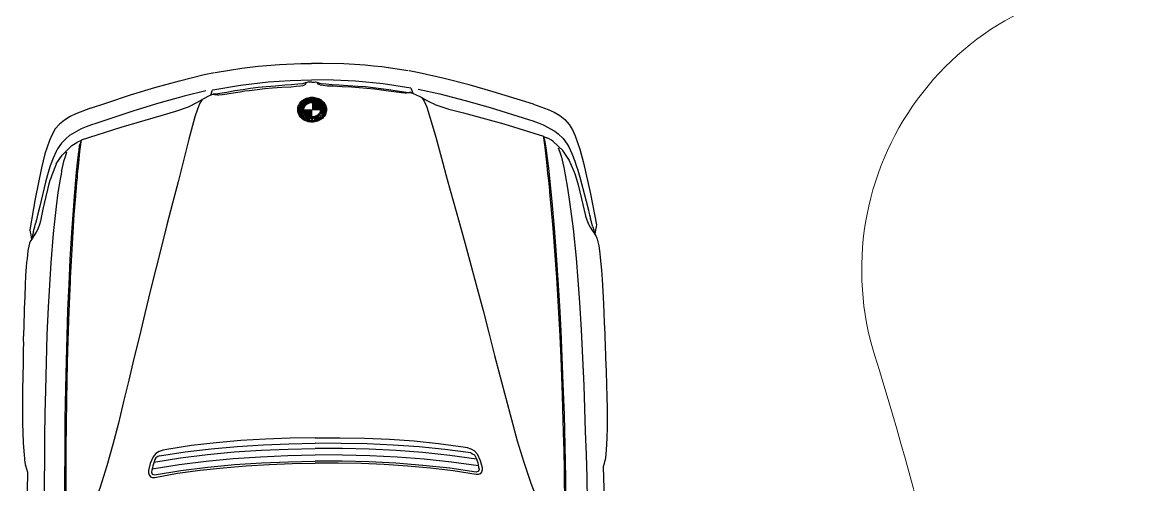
# Model space of a CAD drawing. Header units: inches. Extents: x 13 to 261, y -112 to -47.
# Drawn here: x 32.226 to 35.751, y -85.498 to -84.054 of the extents above; entities that cross this region are included whole.
import ezdxf

# ---------------------------------------------------------------- set-up
doc = ezdxf.new("R2010")
doc.units = ezdxf.units.IN
doc.header["$MEASUREMENT"] = 0
doc.layers.add('BANQUETA', color=2, linetype='Continuous', lineweight=18)

msp = doc.modelspace()

# ---------------------------------------------------------------- linework, layer by layer
at = {"linetype": 'Continuous'}
for p, q in [((33.0988, -84.3048), (33.1268, -84.3046)), ((33.1, -84.3035), (33.1631, -84.3029)), ((33.1014, -84.3022), (33.1618, -84.3017)), ((33.1029, -84.3009), (33.1603, -84.3004)), ((33.1045, -84.2996), (33.1586, -84.2991)), ((33.1063, -84.2983), (33.1567, -84.2978)), ((33.1084, -84.2969), (33.1546, -84.2965)), ((33.1108, -84.2956), (33.1522, -84.2952)), ((33.1137, -84.2943), (33.1493, -84.294)), ((33.1172, -84.293), (33.1458, -84.2927)), ((33.1223, -84.2916), (33.1407, -84.2914)), ((33.1365, -84.3045), (33.1644, -84.3042)), ((33.0903, -84.3257), (33.1059, -84.3256)), ((33.0903, -84.327), (33.1058, -84.3269)), ((33.0903, -84.3283), (33.1059, -84.3282)), ((33.0904, -84.3244), (33.106, -84.3243)), ((33.0904, -84.3296), (33.1061, -84.3295)), ((33.0905, -84.3231), (33.1062, -84.323)), ((33.0906, -84.3309), (33.1063, -84.3308)), ((33.0907, -84.3218), (33.1065, -84.3217)), ((33.0908, -84.3322), (33.1066, -84.3321)), ((33.0909, -84.3205), (33.1069, -84.3203)), ((33.091, -84.3335), (33.107, -84.3333)), ((33.0912, -84.3192), (33.1074, -84.319)), ((33.0913, -84.3348), (33.1075, -84.3346)), ((33.0915, -84.3179), (33.108, -84.3177)), ((33.0917, -84.3361), (33.1081, -84.3359)), ((33.092, -84.3166), (33.1087, -84.3164)), ((33.0921, -84.3374), (33.1089, -84.3372)), ((33.0924, -84.3153), (33.1095, -84.3151)), ((33.0926, -84.3387), (33.1058, -84.3386)), ((33.093, -84.314), (33.1105, -84.3138)), ((33.0936, -84.3127), (33.1116, -84.3125)), ((33.0942, -84.3114), (33.113, -84.3112)), ((33.095, -84.3101), (33.1145, -84.3099)), ((33.0958, -84.3087), (33.1164, -84.3086)), ((33.0967, -84.3074), (33.1187, -84.3072)), ((33.0977, -84.3061), (33.1218, -84.3059)), ((33.1058, -84.3269), (33.1578, -84.3264)), ((33.1079, -84.3281), (33.1318, -84.3279)), ((33.108, -84.3385), (33.1097, -84.3385)), ((33.1081, -84.3294), (33.1318, -84.3292)), ((33.1083, -84.3307), (33.1318, -84.3305)), ((33.1087, -84.332), (33.1318, -84.3318)), ((33.1091, -84.3333), (33.1319, -84.3331)), ((33.1092, -84.3398), (33.1107, -84.3398)), ((33.1097, -84.3346), (33.1319, -84.3344)), ((33.1104, -84.3359), (33.1319, -84.3357)), ((33.1112, -84.3372), (33.1319, -84.337)), ((33.1121, -84.3385), (33.1319, -84.3383)), ((33.1132, -84.3398), (33.1319, -84.3396)), ((33.1316, -84.3071), (33.1399, -84.3071)), ((33.1316, -84.3084), (33.1432, -84.3083)), ((33.1316, -84.3097), (33.1456, -84.3096)), ((33.1317, -84.311), (33.1475, -84.3109)), ((33.1317, -84.3123), (33.149, -84.3122)), ((33.1317, -84.3136), (33.1504, -84.3135)), ((33.1317, -84.3149), (33.1515, -84.3147)), ((33.1317, -84.3162), (33.1524, -84.316)), ((33.1317, -84.3175), (33.1532, -84.3173)), ((33.1317, -84.3188), (33.1539, -84.3186)), ((33.1317, -84.3201), (33.1545, -84.3199)), ((33.1318, -84.3214), (33.1549, -84.3212)), ((33.1318, -84.3227), (33.1553, -84.3225)), ((33.1318, -84.324), (33.1555, -84.3238)), ((33.1318, -84.3253), (33.1557, -84.3251)), ((33.1318, -84.3266), (33.1558, -84.3264)), ((33.1415, -84.3057), (33.1655, -84.3055)), ((33.1446, -84.307), (33.1665, -84.3068)), ((33.1469, -84.3083), (33.1675, -84.3081)), ((33.1488, -84.3096), (33.1683, -84.3094)), ((33.1504, -84.3109), (33.1691, -84.3107)), ((33.1517, -84.3121), (33.1698, -84.312)), ((33.1529, -84.3134), (33.1704, -84.3133)), ((33.1531, -84.3394), (33.1551, -84.3394)), ((33.1539, -84.3147), (33.171, -84.3146)), ((33.1541, -84.3381), (33.1559, -84.3381)), ((33.1547, -84.316), (33.1715, -84.3159)), ((33.1549, -84.3368), (33.1717, -84.3367)), ((33.1555, -84.3173), (33.1719, -84.3172)), ((33.1556, -84.3355), (33.1721, -84.3354)), ((33.1561, -84.3186), (33.1723, -84.3185)), ((33.1562, -84.3342), (33.1724, -84.3341)), ((33.1566, -84.3199), (33.1726, -84.3198)), ((33.1567, -84.3329), (33.1727, -84.3328)), ((33.157, -84.3212), (33.1729, -84.3211)), ((33.1571, -84.3316), (33.1729, -84.3315)), ((33.1573, -84.3225), (33.173, -84.3224)), ((33.1574, -84.3303), (33.1731, -84.3302)), ((33.1575, -84.3238), (33.1732, -84.3237)), ((33.1576, -84.329), (33.1733, -84.3289)), ((33.1577, -84.3251), (33.1733, -84.325)), ((33.1577, -84.3264), (33.1733, -84.3263)), ((33.1577, -84.3277), (33.1733, -84.3276)), ((33.1582, -84.3381), (33.1712, -84.338)), ((33.1615, -84.3394), (33.1706, -84.3393)), ((33.0932, -84.34), (33.104, -84.3399)), ((33.0938, -84.3413), (33.1021, -84.3412)), ((33.0945, -84.3426), (33.1002, -84.3425)), ((33.0953, -84.3439), (33.0984, -84.3438)), ((33.0961, -84.3451), (33.0976, -84.3451)), ((33.0971, -84.3464), (33.0988, -84.3464)), ((33.0981, -84.3477), (33.1, -84.3477)), ((33.0992, -84.349), (33.1012, -84.349)), ((33.1004, -84.3503), (33.1024, -84.3503)), ((33.1018, -84.3516), (33.1037, -84.3516)), ((33.1027, -84.3464), (33.1053, -84.3464)), ((33.1033, -84.3451), (33.1041, -84.3451)), ((33.1033, -84.3529), (33.1244, -84.3527)), ((33.1039, -84.3477), (33.1064, -84.3477)), ((33.105, -84.3542), (33.1245, -84.354)), ((33.1064, -84.3438), (33.1089, -84.3437)), ((33.1068, -84.3554), (33.1246, -84.3553)), ((33.107, -84.3424), (33.1077, -84.3424)), ((33.1076, -84.345), (33.1102, -84.345)), ((33.1087, -84.3515), (33.1244, -84.3514)), ((33.1089, -84.3463), (33.1099, -84.3463)), ((33.1089, -84.3567), (33.1246, -84.3566)), ((33.1095, -84.3502), (33.1243, -84.3501)), ((33.1104, -84.3411), (33.1119, -84.3411)), ((33.1114, -84.358), (33.1247, -84.3579)), ((33.1116, -84.3424), (33.1132, -84.3424)), ((33.1128, -84.3437), (33.1148, -84.3437)), ((33.1136, -84.3489), (33.1272, -84.3488)), ((33.114, -84.345), (33.1167, -84.345)), ((33.1143, -84.3593), (33.1248, -84.3592)), ((33.1145, -84.3476), (33.1221, -84.3475)), ((33.1146, -84.3411), (33.1319, -84.3409)), ((33.1146, -84.3463), (33.1191, -84.3462)), ((33.1161, -84.3424), (33.1319, -84.3422)), ((33.1178, -84.3606), (33.1248, -84.3605)), ((33.118, -84.3436), (33.132, -84.3435)), ((33.1204, -84.3449), (33.132, -84.3448)), ((33.1229, -84.3618), (33.1413, -84.3616)), ((33.1237, -84.3462), (33.132, -84.3461)), ((33.1271, -84.3501), (33.1369, -84.35)), ((33.1285, -84.3514), (33.13, -84.3513)), ((33.1286, -84.3527), (33.1295, -84.3526)), ((33.1287, -84.354), (33.129, -84.354)), ((33.1294, -84.3604), (33.1348, -84.3604)), ((33.1299, -84.3591), (33.1343, -84.3591)), ((33.1304, -84.3578), (33.1337, -84.3578)), ((33.1309, -84.3565), (33.1332, -84.3565)), ((33.1314, -84.3552), (33.1327, -84.3552)), ((33.1319, -84.3539), (33.1322, -84.3539)), ((33.134, -84.3513), (33.1355, -84.3513)), ((33.1345, -84.3526), (33.1355, -84.3526)), ((33.1351, -84.3539), (33.1354, -84.3539)), ((33.1368, -84.3487), (33.1531, -84.3485)), ((33.1394, -84.3591), (33.1499, -84.359)), ((33.1394, -84.3604), (33.1464, -84.3603)), ((33.1395, -84.3565), (33.1552, -84.3563)), ((33.1395, -84.3578), (33.1528, -84.3576)), ((33.1396, -84.3526), (33.1565, -84.3524)), ((33.1396, -84.3539), (33.1591, -84.3537)), ((33.1396, -84.3552), (33.1573, -84.355)), ((33.1397, -84.35), (33.1542, -84.3498)), ((33.1397, -84.3513), (33.1554, -84.3511)), ((33.1419, -84.3473), (33.1519, -84.3472)), ((33.1449, -84.346), (33.1508, -84.346)), ((33.1472, -84.3447), (33.1498, -84.3447)), ((33.1491, -84.3434), (33.1514, -84.3434)), ((33.1506, -84.3421), (33.156, -84.342)), ((33.152, -84.3407), (33.1548, -84.3407)), ((33.1547, -84.3433), (33.1571, -84.3433)), ((33.158, -84.3446), (33.1583, -84.3446)), ((33.1582, -84.3485), (33.1595, -84.3485)), ((33.1589, -84.3524), (33.1607, -84.3524)), ((33.1594, -84.3498), (33.1636, -84.3497)), ((33.1605, -84.3511), (33.1622, -84.3511)), ((33.1627, -84.3445), (33.1648, -84.3445)), ((33.1633, -84.3484), (33.1648, -84.3484)), ((33.1638, -84.3458), (33.1669, -84.3458)), ((33.1645, -84.3471), (33.1659, -84.3471)), ((33.1647, -84.3406), (33.17, -84.3406)), ((33.1663, -84.3445), (33.1678, -84.3445)), ((33.1672, -84.3432), (33.1686, -84.3432)), ((33.168, -84.3419), (33.1694, -84.3419)), ((33.8556, -84.4102), (33.8696, -84.416)), ((32.4096, -84.4231), (32.3957, -84.4292)), ((32.3318, -84.4963), (32.3313, -84.4973)), ((33.9347, -84.4819), (33.9352, -84.4829)), ((33.9998, -84.6554), (34.0029, -84.6668)), ((32.2698, -84.6708), (32.2669, -84.6824)), ((32.248, -84.7455), (32.2475, -84.7476)), ((34.0229, -84.7297), (34.0235, -84.7317)), ((32.232, -85.4177), (32.2325, -85.4202)), ((34.051, -85.4014), (34.0505, -85.404)), ((32.2419, -85.4591), (32.2376, -85.7102)), ((34.0418, -85.443), (34.0506, -85.694))]:
    msp.add_line(p, q, dxfattribs=at)
for points in [[(32.8287, -84.2103), (32.9116, -84.1971), (32.9376, -84.1939), (32.9636, -84.1906), (33.03, -84.1855), (33.0965, -84.1824), (33.1305, -84.1821)], [(33.4327, -84.2049), (33.3496, -84.1932), (33.3236, -84.1904), (33.2976, -84.1876), (33.231, -84.1837), (33.1645, -84.1818), (33.1305, -84.1821)], [(32.4392, -84.3218), (32.4896, -84.3049), (32.5644, -84.2807), (32.6397, -84.2575), (32.717, -84.2363), (32.7948, -84.2171), (32.8263, -84.2109)], [(32.8217, -84.2644), (32.9076, -84.2496), (32.9945, -84.2398), (33.063, -84.2352), (33.131, -84.2331)], [(33.4407, -84.2589), (33.3546, -84.2456), (33.2675, -84.2374), (33.199, -84.234), (33.131, -84.2331)], [(33.8242, -84.3094), (33.7735, -84.2934), (33.6983, -84.2706), (33.6226, -84.2487), (33.5449, -84.2289), (33.4668, -84.2111), (33.4352, -84.2054)], [(32.7993, -84.2679), (32.7314, -84.2842), (32.6526, -84.3064), (32.5748, -84.3301), (32.4552, -84.3697), (32.4422, -84.3738)], [(32.8147, -84.2815), (32.8193, -84.2679), (32.8202, -84.2659), (32.8217, -84.2644)], [(32.8224, -84.2784), (32.8229, -84.2784), (32.8244, -84.2784), (32.8264, -84.2789), (32.8304, -84.2793), (32.8359, -84.2803), (32.8404, -84.2802), (32.8514, -84.2791), (32.8663, -84.277), (32.8918, -84.2728), (32.9068, -84.2706), (32.9213, -84.268), (32.9358, -84.2664), (32.9597, -84.2632), (32.9837, -84.2609), (33.0077, -84.2587), (33.0367, -84.2565), (33.0662, -84.2547), (33.0821, -84.2536), (33.0956, -84.2519), (33.1036, -84.2509), (33.1086, -84.2488), (33.1121, -84.2468), (33.1126, -84.2448), (33.1131, -84.2438), (33.113, -84.2428), (33.113, -84.2423), (33.112, -84.2423), (33.1105, -84.2428), (33.1076, -84.2438), (33.1016, -84.2454), (33.0876, -84.247), (33.0671, -84.2487), (33.0466, -84.2504), (33.0171, -84.2526), (32.9877, -84.2554), (32.9637, -84.2576), (32.9397, -84.2608), (32.9157, -84.2641), (32.8903, -84.2678), (32.8648, -84.2725), (32.8428, -84.2762), (32.8304, -84.2778), (32.8244, -84.2784), (32.8224, -84.2784)], [(33.131, -84.2401), (33.127, -84.2402), (33.1225, -84.2402), (33.119, -84.2402), (33.1155, -84.2413), (33.1125, -84.2423)], [(33.131, -84.2401), (33.135, -84.2401), (33.1395, -84.2401), (33.143, -84.24), (33.1465, -84.241), (33.1495, -84.242)], [(33.4403, -84.2729), (33.4398, -84.2729), (33.4383, -84.2729), (33.4363, -84.2734), (33.4323, -84.2739), (33.4269, -84.275), (33.4224, -84.275), (33.4113, -84.2741), (33.3963, -84.2723), (33.3708, -84.2685), (33.3558, -84.2666), (33.3413, -84.2642), (33.3267, -84.2629), (33.3027, -84.2601), (33.2787, -84.2583), (33.2547, -84.2565), (33.2257, -84.2548), (33.1961, -84.2535), (33.1801, -84.2527), (33.1666, -84.2513), (33.1586, -84.2504), (33.1536, -84.2484), (33.1501, -84.2465), (33.1496, -84.2445), (33.1491, -84.2435), (33.149, -84.2425), (33.149, -84.242), (33.15, -84.242), (33.1515, -84.2424), (33.1546, -84.2434), (33.1606, -84.2449), (33.1746, -84.2462), (33.1951, -84.2476), (33.2156, -84.2489), (33.2451, -84.2506), (33.2746, -84.2528), (33.2987, -84.2546), (33.3227, -84.2574), (33.3467, -84.2602), (33.3722, -84.2635), (33.3978, -84.2677), (33.4198, -84.271), (33.4323, -84.2724), (33.4383, -84.2729), (33.4403, -84.2729)], [(33.4481, -84.2759), (33.4432, -84.2623), (33.4422, -84.2603), (33.4407, -84.2589)], [(33.4632, -84.262), (33.5314, -84.277), (33.6106, -84.2978), (33.6888, -84.3201), (33.8091, -84.3576), (33.8221, -84.3615)], [(32.7884, -84.2951), (32.7806, -84.3063), (32.7733, -84.3253), (32.7655, -84.3494), (32.7461, -84.4191), (32.7297, -84.4852), (32.7128, -84.5519), (32.6954, -84.619), (32.678, -84.6867), (32.6606, -84.7544), (32.6432, -84.824), (32.6259, -84.8942), (32.6085, -84.9638), (32.5916, -85.034), (32.5747, -85.1046), (32.5588, -85.1718), (32.5424, -85.2389), (32.526, -85.3061), (32.5086, -85.3732), (32.4897, -85.4399), (32.4688, -85.5061), (32.4361, -85.5954), (32.4195, -85.633)], [(32.8224, -84.2784), (32.8074, -84.2845), (32.7945, -84.2916), (32.7706, -84.3054), (32.7442, -84.3186)], [(33.4403, -84.2729), (33.4554, -84.2787), (33.4684, -84.2856), (33.4926, -84.2989), (33.5192, -84.3117)], [(33.4746, -84.289), (33.4826, -84.3), (33.4902, -84.3189), (33.4985, -84.3428), (33.5191, -84.4122), (33.5367, -84.478), (33.5548, -84.5444), (33.5734, -84.6112), (33.592, -84.6785), (33.6106, -84.7459), (33.6292, -84.8152), (33.6478, -84.885), (33.6664, -84.9544), (33.6846, -85.0242), (33.7027, -85.0945), (33.7198, -85.1614), (33.7374, -85.2282), (33.755, -85.2951), (33.7736, -85.3619), (33.7937, -85.4282), (33.8158, -85.4941), (33.8501, -85.5828), (33.8674, -85.6201)], [(32.4392, -84.3218), (32.3934, -84.3392), (32.375, -84.3479), (32.3571, -84.3591), (32.3417, -84.3717), (32.3288, -84.3868), (32.3185, -84.4039), (32.3101, -84.4225), (32.2965, -84.4646), (32.2859, -84.5082)], [(32.7442, -84.3186), (32.7043, -84.3324), (32.6584, -84.3454), (32.5333, -84.382), (32.4096, -84.4221)], [(33.1035, -84.3514), (33.0972, -84.3447), (33.1071, -84.3376), (33.1138, -84.3447)], [(33.5192, -84.3117), (33.5593, -84.3248), (33.6054, -84.3369), (33.7312, -84.3713), (33.8556, -84.4092)], [(33.8242, -84.3094), (33.8703, -84.326), (33.8889, -84.3344), (33.907, -84.3452), (33.9226, -84.3576), (33.9357, -84.3724), (33.9464, -84.3893), (33.9551, -84.4078), (33.9694, -84.4496), (33.9808, -84.493)], [(32.4422, -84.3738), (32.4257, -84.3799), (32.4098, -84.3866), (32.3735, -84.4069), (32.3636, -84.4155), (32.3482, -84.4311), (32.3359, -84.4488), (32.3314, -84.4568), (32.3216, -84.4779), (32.3128, -84.5025), (32.309, -84.5155), (32.3046, -84.5305), (32.2983, -84.5526), (32.28, -84.6283), (32.2732, -84.6563), (32.2718, -84.6618), (32.2698, -84.6708)], [(33.1062, -84.3474), (33.1038, -84.3447), (33.1022, -84.3459), (33.1046, -84.3484), (33.1046, -84.3484)], [(33.1086, -84.3461), (33.1059, -84.3432), (33.1075, -84.3421), (33.1102, -84.345)], [(33.8221, -84.3615), (33.8387, -84.3673), (33.8548, -84.3737), (33.8914, -84.3933), (33.9015, -84.4017), (33.9171, -84.4171), (33.9298, -84.4345), (33.9344, -84.4425), (33.9446, -84.4634), (33.9538, -84.4878), (33.9579, -84.5007), (33.9625, -84.5157), (33.9692, -84.5376), (33.9889, -84.613), (33.9961, -84.6409), (33.9977, -84.6464), (33.9998, -84.6554)], [(33.9227, -85.5456), (33.9216, -85.4746), (33.9208, -85.4361), (33.9205, -85.4096), (33.9198, -85.3886), (33.9192, -85.3691), (33.9175, -85.2976), (33.9148, -85.2202), (33.9103, -85.1032), (33.9072, -85.0337), (33.9023, -84.9423), (33.897, -84.8513), (33.8964, -84.8388), (33.8913, -84.7673), (33.8856, -84.6964), (33.8811, -84.6409), (33.8756, -84.584), (33.8751, -84.577), (33.8745, -84.571), (33.8729, -84.556), (33.8712, -84.541), (33.8696, -84.526), (33.8685, -84.514), (33.8658, -84.4911), (33.8604, -84.4441), (33.8572, -84.4221), (33.8561, -84.4131), (33.8556, -84.4092)], [(33.8556, -84.4102), (33.8571, -84.4141), (33.8592, -84.4206)], [(32.3594, -85.5741), (32.3587, -85.4906), (32.3593, -85.3911), (32.3599, -85.2941), (32.3616, -85.1971), (32.3633, -85.1125), (32.3656, -85.0325), (32.3684, -84.953), (32.3717, -84.8734), (32.3755, -84.7944), (32.3802, -84.7104), (32.3865, -84.6273), (32.3887, -84.5968), (32.395, -84.5222), (32.3983, -84.4922), (32.401, -84.4667), (32.4029, -84.4527), (32.4048, -84.4396), (32.4062, -84.4336)], [(32.3628, -85.5596), (32.3627, -85.4886), (32.3628, -85.45), (32.3626, -85.4236), (32.3629, -85.4025), (32.3632, -85.383), (32.3636, -85.3115), (32.3649, -85.234), (32.3673, -85.117), (32.3692, -85.0475), (32.3724, -84.9559), (32.3761, -84.8649), (32.3765, -84.8524), (32.3803, -84.7809), (32.3847, -84.7098), (32.3882, -84.6543), (32.3927, -84.5972), (32.3931, -84.5902), (32.3936, -84.5842), (32.3949, -84.5692), (32.3963, -84.5542), (32.3977, -84.5392), (32.3986, -84.5272), (32.4009, -84.5042), (32.4054, -84.4571), (32.4082, -84.4351), (32.4092, -84.4261), (32.4096, -84.4221)], [(32.3648, -84.454), (32.3808, -84.4388), (32.3852, -84.4353), (32.3957, -84.4292)], [(32.4096, -84.4231), (32.4082, -84.4271), (32.4062, -84.4336)], [(33.9264, -85.5601), (33.9256, -85.4766), (33.9232, -85.3771), (33.9209, -85.2801), (33.9175, -85.1831), (33.9142, -85.0987), (33.9105, -85.0187), (33.9063, -84.9392), (33.9016, -84.8598), (33.8964, -84.7808), (33.8901, -84.6969), (33.8824, -84.6139), (33.8796, -84.5834), (33.872, -84.509), (33.8682, -84.479), (33.865, -84.4536), (33.8628, -84.4396), (33.8607, -84.4266), (33.8592, -84.4206)], [(33.901, -84.4403), (33.8847, -84.4254), (33.8802, -84.4219), (33.8696, -84.416)], [(33.9347, -84.4819), (33.916, -84.4546), (33.901, -84.4403)], [(32.364, -84.4595), (32.3591, -84.4735), (32.3547, -84.4886), (32.3485, -84.5171), (32.3485, -84.5171), (32.348, -84.5196), (32.3466, -84.5277), (32.3437, -84.5442), (32.3371, -84.5857), (32.3315, -84.6293), (32.3222, -84.7139), (32.3146, -84.8055), (32.3102, -84.8745), (32.3063, -84.944), (32.3026, -85.0301), (32.2998, -85.1166), (32.2976, -85.2031), (32.2963, -85.2756), (32.2954, -85.3476), (32.2945, -85.4197), (32.2937, -85.4912), (32.2934, -85.5667), (32.2925, -85.6422), (32.2925, -85.7447)], [(32.3318, -84.4963), (32.35, -84.4686), (32.3648, -84.454)], [(33.9019, -84.4457), (33.907, -84.4597), (33.9117, -84.4747), (33.9184, -84.5031), (33.9184, -84.5031), (33.9189, -84.5056), (33.9205, -84.5136), (33.9237, -84.53), (33.931, -84.5715), (33.9374, -84.6149), (33.9482, -84.6993), (33.9575, -84.7908), (33.9631, -84.8597), (33.9682, -84.9292), (33.9735, -85.0151), (33.9778, -85.1016), (33.9815, -85.1881), (33.9842, -85.2605), (33.9863, -85.3325), (33.9885, -85.4045), (33.9906, -85.476), (33.9923, -85.5515), (33.9945, -85.627), (33.9964, -85.7294)], [(32.2859, -84.5082), (32.2658, -84.6049), (32.2486, -84.702)], [(32.3313, -84.4973), (32.3176, -84.5309), (32.3132, -84.5435), (32.3127, -84.545)], [(33.9352, -84.4829), (33.9495, -84.5163), (33.9541, -84.5288), (33.9547, -84.5303)], [(33.9808, -84.493), (34.0027, -84.5893), (34.0216, -84.6862)], [(32.3127, -84.545), (32.3088, -84.5585), (32.304, -84.576), (32.2987, -84.5981), (32.2939, -84.6201), (32.29, -84.6377), (32.2833, -84.6692), (32.2824, -84.6747)], [(33.9547, -84.5303), (33.9588, -84.5437), (33.9639, -84.5612), (33.9696, -84.5831), (33.9748, -84.6051), (33.979, -84.6226), (33.9863, -84.654), (33.9873, -84.6595)], [(32.2607, -84.7079), (32.2621, -84.7024), (32.2645, -84.6924), (32.266, -84.6864), (32.267, -84.6834), (32.2669, -84.6824)], [(32.2824, -84.6747), (32.279, -84.6858), (32.2736, -84.6998), (32.2692, -84.7089), (32.2618, -84.7204)], [(33.9873, -84.6595), (33.9909, -84.6705), (33.9965, -84.6844), (34.0011, -84.6934), (34.0087, -84.7048)], [(34.0096, -84.6923), (34.0081, -84.6868), (34.0055, -84.6768), (34.0039, -84.6708), (34.0029, -84.6678), (34.0029, -84.6668)], [(34.0096, -84.6923), (34.0132, -84.7028), (34.0162, -84.7163)], [(34.0216, -84.6862), (34.0201, -84.6932), (34.0187, -84.7022), (34.0164, -84.7165)], [(32.2486, -84.702), (32.2502, -84.709), (32.2518, -84.718), (32.2544, -84.7323)], [(32.2618, -84.7204), (32.2569, -84.728), (32.2505, -84.739)], [(32.2607, -84.7079), (32.2573, -84.7185), (32.2545, -84.7321)], [(34.0087, -84.7048), (34.0138, -84.7123), (34.0204, -84.7232)], [(34.0204, -84.7232), (34.0214, -84.7252), (34.0224, -84.7277)], [(32.2475, -84.7476), (32.2432, -84.7681), (32.2404, -84.7916), (32.239, -84.8041), (32.2359, -84.8447), (32.2342, -84.8737), (32.233, -84.9102), (32.2313, -84.9492), (32.2299, -85.0077), (32.2287, -85.0437), (32.2288, -85.0592), (32.2285, -85.0742), (32.2278, -85.1182), (32.2272, -85.1608), (32.2266, -85.2028), (32.2264, -85.2408), (32.2263, -85.2768), (32.2265, -85.3068), (32.2273, -85.3353), (32.2286, -85.3682), (32.2309, -85.4067), (32.232, -85.4172)], [(32.2485, -84.7435), (32.2485, -84.7435), (32.248, -84.7455)], [(32.2505, -84.739), (32.2495, -84.741), (32.2485, -84.7435)], [(34.0224, -84.7277), (34.0224, -84.7277), (34.0229, -84.7297)], [(34.0235, -84.7317), (34.0281, -84.7521), (34.0314, -84.7756), (34.033, -84.7881), (34.0368, -84.8285), (34.0391, -84.8575), (34.0409, -84.894), (34.0433, -84.933), (34.0458, -84.9915), (34.0476, -85.0275), (34.0477, -85.043), (34.0484, -85.058), (34.0498, -85.1019), (34.0512, -85.1444), (34.0525, -85.1864), (34.0534, -85.2244), (34.0542, -85.2604), (34.0545, -85.2904), (34.0542, -85.3189), (34.0535, -85.3519), (34.0519, -85.3904), (34.0509, -85.4009)], [(33.141, -85.3516), (33.0635, -85.3533), (32.986, -85.356), (32.9085, -85.3607), (32.8316, -85.3674), (32.7547, -85.3765), (32.6778, -85.3882)], [(33.141, -85.3516), (33.2185, -85.3519), (33.296, -85.3532), (33.3735, -85.3565), (33.4506, -85.3618), (33.5276, -85.3696), (33.6047, -85.3799)], [(32.6778, -85.3882), (32.6658, -85.3908), (32.6538, -85.3949), (32.6434, -85.4015), (32.635, -85.4111), (32.6257, -85.4322), (32.6204, -85.4542)], [(32.6371, -85.4281), (32.7205, -85.4148), (32.8044, -85.4041), (32.8884, -85.3963), (32.9723, -85.3906), (33.0568, -85.3873), (33.1413, -85.3856)], [(32.655, -85.4079), (32.7353, -85.3957), (32.8163, -85.3865), (32.8972, -85.3793), (32.9787, -85.374), (33.0596, -85.3708), (33.1411, -85.3691)], [(33.6279, -85.3992), (33.5473, -85.3885), (33.4662, -85.3807), (33.3852, -85.3749), (33.3037, -85.3711), (33.2226, -85.3694), (33.1411, -85.3691)], [(33.6461, -85.4191), (33.5625, -85.4073), (33.4784, -85.3981), (33.3943, -85.3918), (33.3103, -85.3876), (33.2258, -85.3858), (33.1413, -85.3856)], [(33.6047, -85.3799), (33.6168, -85.3823), (33.6288, -85.3862), (33.6394, -85.3926), (33.6479, -85.4021), (33.6576, -85.423), (33.6633, -85.4449)], [(32.2325, -85.4202), (32.2336, -85.4287), (32.2351, -85.4382)], [(32.655, -85.4079), (32.649, -85.4105), (32.6435, -85.4145), (32.6401, -85.4201), (32.6376, -85.4266), (32.6357, -85.4331), (32.6337, -85.4396), (32.6323, -85.4461), (32.6309, -85.4527), (32.6299, -85.4597), (32.632, -85.4656), (32.6385, -85.4681)], [(32.6318, -85.4491), (32.7157, -85.4354), (32.8006, -85.4246), (32.8855, -85.4169), (32.971, -85.4111), (33.056, -85.4073), (33.1415, -85.4056)], [(32.6385, -85.4681), (32.7214, -85.4543), (32.8053, -85.4441), (32.8892, -85.4358), (32.9732, -85.4306), (33.0576, -85.4268), (33.1416, -85.4251)], [(32.6396, -85.4756), (32.7104, -85.4629), (32.7819, -85.4533), (32.8538, -85.4457), (32.9257, -85.4395), (32.9977, -85.4354), (33.0697, -85.4327), (33.1417, -85.4316)], [(33.6518, -85.44), (33.5677, -85.4278), (33.4826, -85.4185), (33.3975, -85.4123), (33.312, -85.4081), (33.227, -85.4058), (33.1415, -85.4056)], [(33.6455, -85.4591), (33.5623, -85.4468), (33.4783, -85.4381), (33.3942, -85.4313), (33.3102, -85.4276), (33.2256, -85.4253), (33.1416, -85.4251)], [(33.6445, -85.4666), (33.5734, -85.4552), (33.5018, -85.4469), (33.4298, -85.4405), (33.3577, -85.4356), (33.2857, -85.4328), (33.2137, -85.4314), (33.1417, -85.4316)], [(33.6279, -85.3992), (33.6339, -85.4017), (33.6395, -85.4056), (33.643, -85.4111), (33.6456, -85.4176), (33.6476, -85.4241), (33.6497, -85.4305), (33.6513, -85.437), (33.6528, -85.4435), (33.6539, -85.4505), (33.6519, -85.4565), (33.6455, -85.4591)], [(34.0476, -85.422), (34.0452, -85.4325), (34.0418, -85.443)], [(34.0481, -85.4215), (34.0476, -85.422), (34.0481, -85.4215)], [(34.0505, -85.404), (34.0496, -85.4125), (34.0483, -85.4219)], [(32.2352, -85.4377), (32.2357, -85.4382), (32.2352, -85.4377)], [(32.2357, -85.4382), (32.2383, -85.4487), (32.2419, -85.4591)], [(32.6204, -85.4542), (32.6204, -85.4612), (32.622, -85.4682), (32.626, -85.4737), (32.6326, -85.4761), (32.6396, -85.4756)], [(33.6633, -85.4449), (33.6634, -85.4519), (33.662, -85.4589), (33.658, -85.4645), (33.6515, -85.467), (33.6445, -85.4666)]]:
    msp.add_lwpolyline(points, dxfattribs=at)
for points in [[(33.1768, -84.3262, -0.056462), (33.176, -84.3338, -0.055115), (33.1735, -84.3412, -0.052786), (33.1694, -84.348, -0.05002), (33.1639, -84.3539, -0.047333), (33.1571, -84.3588, -0.045092), (33.1493, -84.3625, -0.043513), (33.1409, -84.3648, -0.042704), (33.1321, -84.3656, -0.042704), (33.1234, -84.365, -0.043513), (33.1149, -84.3628, -0.045092), (33.1071, -84.3593, -0.047333), (33.1002, -84.3545, -0.05002), (33.0946, -84.3486, -0.052786), (33.0904, -84.3419, -0.055115), (33.0877, -84.3346, -0.056462), (33.0868, -84.327, -0.056462), (33.0876, -84.3194, -0.055115), (33.0901, -84.3121, -0.052786), (33.0942, -84.3053, -0.05002), (33.0997, -84.2993, -0.047333), (33.1065, -84.2944, -0.045092), (33.1143, -84.2907, -0.043513), (33.1227, -84.2885, -0.042704), (33.1315, -84.2876, -0.042704), (33.1402, -84.2883, -0.043513), (33.1487, -84.2904, -0.045092), (33.1565, -84.294, -0.047333), (33.1634, -84.2988, -0.05002), (33.169, -84.3046, -0.052786), (33.1732, -84.3113, -0.055115), (33.1759, -84.3186, -0.056462)], [(33.1321, -84.3626, -0.042704), (33.124, -84.362, -0.043513), (33.1162, -84.36, -0.045092), (33.109, -84.3568, -0.047333), (33.1027, -84.3523, -0.05002), (33.0974, -84.3469, -0.052786), (33.0935, -84.3407, -0.055115), (33.0911, -84.334, -0.056462), (33.0903, -84.327, -0.056462), (33.091, -84.32, -0.055115), (33.0933, -84.3132, -0.052786), (33.0971, -84.3069, -0.05002), (33.1022, -84.3014, -0.047333), (33.1085, -84.2969, -0.045092), (33.1156, -84.2935, -0.043513), (33.1234, -84.2914, -0.042704), (33.1315, -84.2906, -0.042704), (33.1396, -84.2912, -0.043513), (33.1474, -84.2932, -0.045092), (33.1546, -84.2965, -0.047333), (33.1609, -84.3009, -0.05002), (33.1662, -84.3063, -0.052786), (33.1701, -84.3125, -0.055115), (33.1725, -84.3192, -0.056462), (33.1733, -84.3263, -0.056462), (33.1726, -84.3333, -0.055115), (33.1703, -84.3401, -0.052786), (33.1665, -84.3463, -0.05002), (33.1614, -84.3518, -0.047333), (33.1551, -84.3564, -0.045092), (33.148, -84.3597, -0.043513), (33.1402, -84.3619, -0.042704)], [(33.132, -84.3491, -0.042704), (33.1269, -84.3487, -0.043513), (33.1221, -84.3475, -0.045092), (33.1175, -84.3455, -0.047333), (33.1136, -84.3427, -0.05002), (33.1103, -84.3393, -0.052786), (33.1079, -84.3354, -0.055115), (33.1064, -84.3312, -0.056462), (33.1058, -84.3269, -0.056462), (33.1063, -84.3225, -0.055115), (33.1077, -84.3182, -0.052786), (33.1101, -84.3143, -0.05002), (33.1133, -84.3109, -0.047333), (33.1172, -84.308, -0.045092), (33.1217, -84.3059, -0.043513), (33.1265, -84.3046, -0.042704), (33.1316, -84.3041, -0.042704), (33.1367, -84.3045, -0.043513), (33.1415, -84.3057, -0.045092), (33.1461, -84.3078, -0.047333), (33.15, -84.3106, -0.05002), (33.1533, -84.3139, -0.052786), (33.1557, -84.3178, -0.055115), (33.1572, -84.322, -0.056462), (33.1578, -84.3264, -0.056462), (33.1573, -84.3308, -0.055115), (33.1559, -84.335, -0.052786), (33.1535, -84.3389, -0.05002), (33.1503, -84.3424, -0.047333), (33.1464, -84.3452, -0.045092), (33.1419, -84.3473, -0.043513), (33.1371, -84.3486, -0.042704)]]:
    msp.add_lwpolyline(points, format="xyb", close=True, dxfattribs=at)
for points in [[(33.1575, -84.3535), (33.1497, -84.3448), (33.1525, -84.3425), (33.1585, -84.3448), (33.1545, -84.3403), (33.1564, -84.3374), (33.168, -84.3419), (33.166, -84.345), (33.1615, -84.3433), (33.1647, -84.3469), (33.1623, -84.3496), (33.1575, -84.3477), (33.1605, -84.351)], [(33.1248, -84.3609), (33.1243, -84.3497), (33.1285, -84.3502), (33.1287, -84.3548), (33.1305, -84.3501), (33.1335, -84.3501), (33.1354, -84.3547), (33.1356, -84.3502), (33.1397, -84.3496), (33.1394, -84.3608), (33.1351, -84.3612), (33.132, -84.3536), (33.1291, -84.3613)]]:
    msp.add_lwpolyline(points, close=True, dxfattribs=at)
for points in [[(33.1096, -84.3497, -0.057431), (33.1094, -84.3503, -0.05562), (33.1092, -84.3509, -0.052954), (33.1089, -84.3514, -0.050038), (33.1084, -84.3518, -0.047381), (33.1078, -84.3521, -0.045314), (33.1072, -84.3524, -0.044018), (33.1065, -84.3525, -0.04357), (33.1059, -84.3525, -0.043992), (33.1052, -84.3524, -0.045263), (33.1046, -84.3522, -0.047309), (33.104, -84.3519, -0.049952), (33.1035, -84.3514, -0.049952)], [(33.1046, -84.3484, 0.049195), (33.1048, -84.3486, 0.046619), (33.1049, -84.3487, 0.044593), (33.1051, -84.3487, 0.043291), (33.1053, -84.3488, 0.042789), (33.1055, -84.3488, 0.04311), (33.1057, -84.3487, 0.044241), (33.1059, -84.3487, 0.046119), (33.106, -84.3486, 0.048595), (33.1062, -84.3485, 0.051392), (33.1063, -84.3483, 0.054067), (33.1064, -84.3482, 0.056064), (33.1064, -84.348, 0.056876), (33.1064, -84.3478, 0.056274), (33.1064, -84.3476, 0.054429), (33.1063, -84.3475, 0.051819), (33.1062, -84.3473, 0.051819)], [(33.1102, -84.345, -0.051748), (33.1103, -84.3452, -0.054351), (33.1103, -84.3453, -0.056193), (33.1104, -84.3455, -0.056799), (33.1104, -84.3457, -0.055997), (33.1103, -84.3458, -0.054011), (33.1103, -84.346, -0.051346), (33.1102, -84.3461, -0.048556), (33.11, -84.3463, -0.046081), (33.1098, -84.3463, -0.044201), (33.1097, -84.3464, -0.043062), (33.1095, -84.3464, -0.042729), (33.1093, -84.3464, -0.043217), (33.1091, -84.3464, -0.044502), (33.1089, -84.3463, -0.04651), (33.1087, -84.3462, -0.049071), (33.1086, -84.3461, -0.049071)], [(33.1138, -84.3447, -0.053032), (33.1142, -84.3452, -0.055748), (33.1145, -84.3458, -0.057627), (33.1146, -84.3465, -0.058156), (33.1146, -84.3471, -0.057179), (33.1144, -84.3478, -0.054981), (33.1141, -84.3483, -0.052134), (33.1137, -84.3489, -0.049237), (33.1131, -84.3493, -0.046745), (33.1125, -84.3496, -0.044932), (33.1118, -84.3499, -0.043938), (33.111, -84.3499, -0.043818), (33.1103, -84.3499, -0.044576), (33.1096, -84.3497, -0.044576)]]:
    msp.add_lwpolyline(points, format="xyb", dxfattribs=at)
at = {"layer": 'BANQUETA'}
for centre, radius, start, end in [((35.7507, -84.8268), 0.9, 90, 197.4214), ((25.3507, -88.0902), 10, 0, 17.42142)]:
    msp.add_arc(centre, radius, start, end, dxfattribs=at)

doc.saveas('drawing.dxf')
